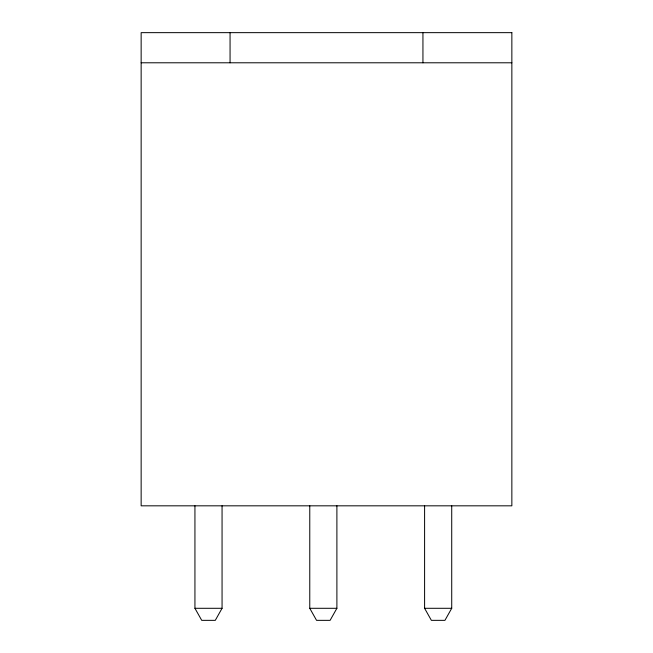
<?xml version="1.0" encoding="UTF-8"?>
<svg xmlns="http://www.w3.org/2000/svg" width="653" height="653" viewBox="0 0 653 653"><rect width="100%" height="100%" fill="white"/><g stroke="black" fill="none" stroke-linecap="round" stroke-linejoin="round"><path stroke-width="0.98" d="M222.061 505.822L222.061 608.294L215.286 620.35L201.72 620.35L194.937 608.294L194.937 505.822M336.891 505.822L336.891 608.294L330.108 620.35L316.55 620.35L309.767 608.294L309.767 505.822M451.721 505.822L451.721 608.294L444.938 620.35L431.372 620.35L424.597 608.294L424.597 505.822M141.146 62.786L511.854 62.786M194.937 608.294L222.061 608.294M309.767 608.294L336.891 608.294M424.597 608.294L451.721 608.294M422.94 32.65L422.94 62.786M230.06 32.65L230.06 62.786M511.854 32.65L141.146 32.65L141.146 505.822L511.854 505.822L511.854 32.65"/></g></svg>
